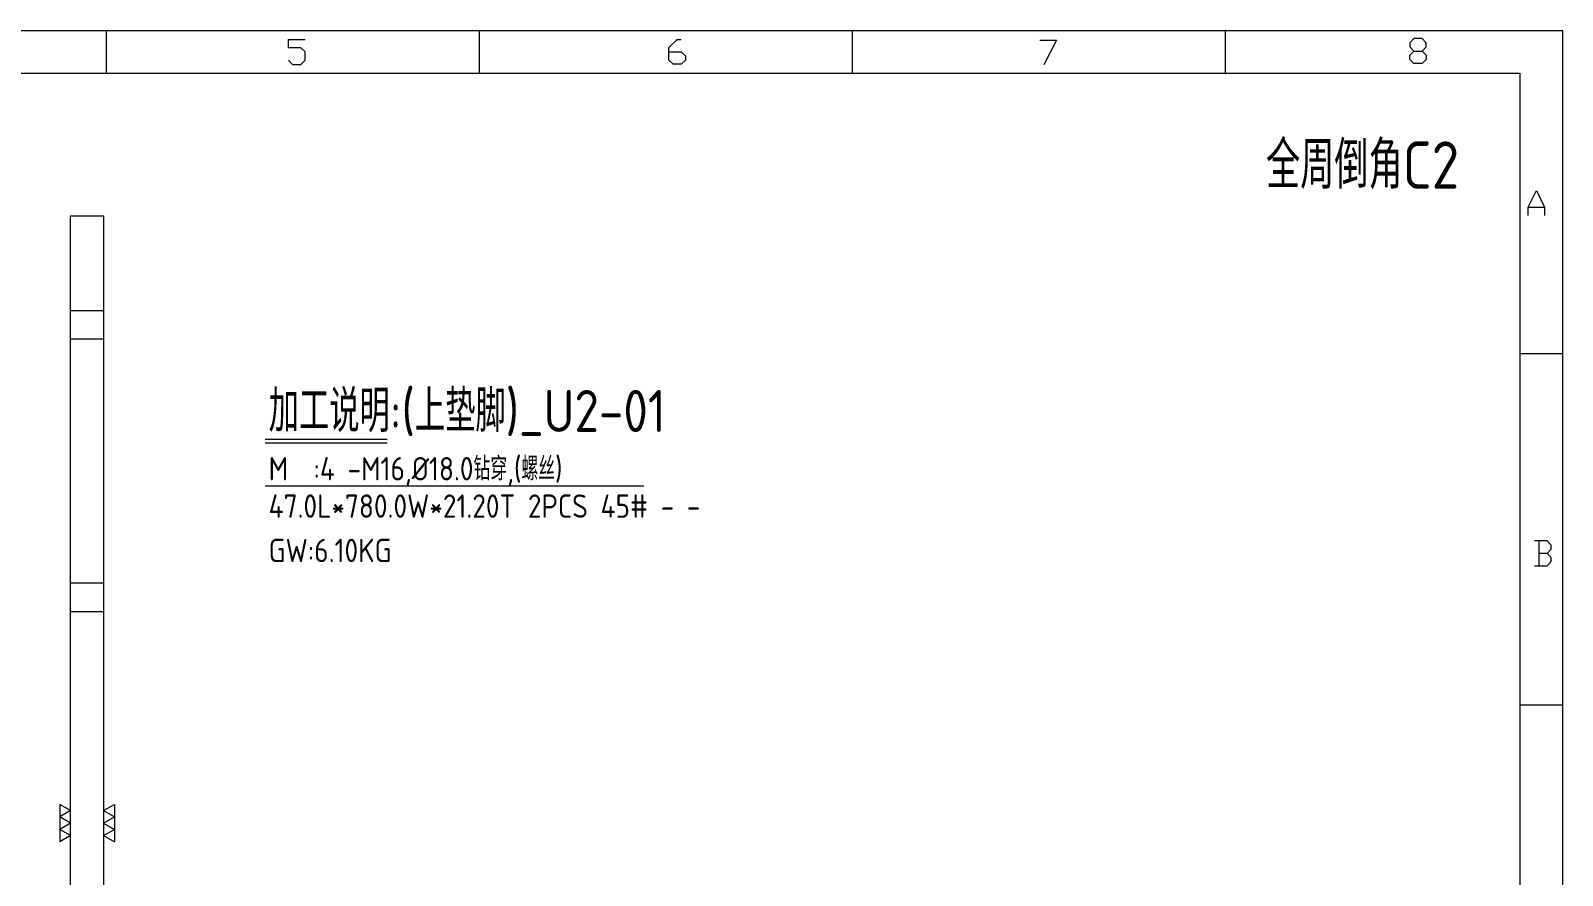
# Model space of a CAD drawing. Header units: millimetres. Extents: x 0 to 1869, y 0 to 1317.
# Drawn here: x 886 to 1869, y 775 to 1317 of the extents above; entities that cross this region are included whole.
import ezdxf
from ezdxf.enums import TextEntityAlignment as Align
from ezdxf.lldxf.tags import DXFTag

# ---------------------------------------------------------------- set-up
doc = ezdxf.new("R2010")
doc.units = ezdxf.units.MM
doc.layers.add('dim', color=4, linetype='Continuous')
doc.layers.add('U1', color=7, linetype='Continuous', true_color=0xffffff)
doc.layers.add('U2', color=7, linetype='Continuous', true_color=0xffffff)
doc.styles.add('gbenor', font='gbenor.shx', dxfattribs={"bigfont": 'gbcbig'})
doc.styles.add('gbenor_', font='gbenor.shx', dxfattribs={"bigfont": 'gbcbig'})
doc.styles.add('TXT', font='txt.shx', dxfattribs={"width": 0.8, "bigfont": 'ctxt.shx'})
tags = doc.linetypes.add('DASHED', pattern=[25.72, 12.86, -12.86]).pattern_tags.tags
tags[6:7] = [DXFTag(74, 4), DXFTag(75, 0), DXFTag(340, '0'), DXFTag(46, 0.0), DXFTag(50, 0.0), DXFTag(44, 0.0), DXFTag(45, 0.0)]
tags[4:5] = [DXFTag(74, 4), DXFTag(75, 0), DXFTag(340, '0'), DXFTag(46, 0.0), DXFTag(50, 0.0), DXFTag(44, 0.0), DXFTag(45, 0.0)]

# ---------------------------------------------------------------- blocks, each defined once
blk = doc.blocks.new('U4')
at = {"color": 254, "lineweight": 18}
for p, q in [((0, 1783.5), (2530.2, 1783.5)), ((1265.1, 1783.5), (1265.1, 1746.5)), ((1589.1, 1783.5), (1589.1, 1746.5)), ((1913.1, 1783.5), (1913.1, 1746.5)), ((2237.1, 1783.5), (2237.1, 1746.5)), ((2530.2, 1783.5), (2530.2, 0)), ((37, 1746.5), (2493.2, 1746.5)), ((2493.2, 1746.5), (2493.2, 37)), ((2493.2, 1502.7), (2530.2, 1502.7)), ((2493.2, 1197.2), (2530.2, 1197.2))]:
    blk.add_line(p, q, dxfattribs=at)
at = {"color": 92, "lineweight": 18}
for points in [[(1423.4, 1757.7), (1427, 1754.1), (1434.2, 1754.1), (1437.8, 1757.7), (1437.8, 1764.9), (1434.2, 1768.5), (1423.4, 1768.5), (1423.4, 1775.7), (1437.8, 1775.7)], [(1753.9, 1765.1), (1764.7, 1765.1), (1768.3, 1761.5), (1768.3, 1757.9), (1764.7, 1754.3), (1757.5, 1754.3), (1753.9, 1757.9), (1753.9, 1768.7), (1761.1, 1775.9), (1764.7, 1775.9)], [(2076.2, 1775.2), (2090.6, 1775.2), (2079.8, 1753.6)], [(2408.4, 1765.7), (2412, 1762.1), (2412, 1758.5), (2408.4, 1754.9), (2401.2, 1754.9), (2397.6, 1758.5), (2397.6, 1762.1), (2401.2, 1765.7), (2408.4, 1765.7), (2412, 1769.3), (2412, 1772.9), (2408.4, 1776.5), (2401.2, 1776.5), (2397.6, 1772.9), (2397.6, 1769.3), (2401.2, 1765.7)], [(2500.4, 1622.8), (2500.4, 1630), (2507.6, 1644.4), (2514.8, 1630), (2514.8, 1622.8)], [(2500.4, 1630), (2514.8, 1630)], [(2516.9, 1329), (2520.5, 1332.6), (2520.5, 1336.2), (2516.9, 1339.8), (2506.1, 1339.8)], [(2509.7, 1339.8), (2509.7, 1318.2)], [(2506.1, 1318.2), (2516.9, 1318.2), (2520.5, 1321.8), (2520.5, 1325.4), (2516.9, 1329), (2509.7, 1329)]]:
    blk.add_lwpolyline(points, dxfattribs=at)
at = {"lineweight": 18, "style": 'gbenor_'}
blk.add_attdef('文档路径', (2126, 386.9), '', height=17.8, dxfattribs=at)
at = {"lineweight": 20, "style": 'TXT'}
for tag, height, p in [('18-**-**', 16.3, (1866.6, 256.2)), ('客户名称', 16.1, (1741.1, 134, 0)), ('料厚:', 16.1, (1741.3, 93.2, 0))]:
    blk.add_attdef(tag, text='', height=height, dxfattribs=at).set_placement(p, align=Align.MIDDLE)
for tag, p, height in [('88888', (1850.9, 207.5), 14.9), ('材质:', (1691.2, 168, 0), 16.1), ('核准', (1869.4, 127.5, 0), 16.1), ('设计', (1868.8, 88.3, 0), 16.1), ('绘图', (1868.2, 49.1, 0), 16.1)]:
    blk.add_attdef(tag, p, '', height=height, dxfattribs=at)
for tag, p, height, width in [('3', (2234.7, 206.9), 15.8, 0.7), ('4', (2234.7, 167.4), 15.8, 0.7), ('核准日期', (2041.1, 124.2, 0), 16.1, 0.68), ('设计日期', (2041.1, 84.5, 0), 16.1, 0.68), ('1', (2251.9, 85.9), 14.6, 0.7), ('绘图日期', (2040.9, 46.4, 0), 16.1, 0.68), ('2', (2235, 49.2), 14.6, 0.7)]:
    blk.add_attdef(tag, p, '', height=height, dxfattribs=dict(at, width=width))

msp = doc.modelspace()

# ---------------------------------------------------------------- linework, layer by layer
at = {"layer": 'dim', "color": 8, "linetype": 'Continuous', "lineweight": 18}
for p, q in [((1036.28, 1054.778), (1114.526, 1054.778)), ((1036.28, 1052.528), (1114.526, 1052.528)), ((1036.28, 1024.778), (1279.28, 1024.778))]:
    msp.add_line(p, q, dxfattribs=at)
at = {"layer": 'dim', "color": 20, "linetype": 'Continuous', "lineweight": 18}
for p, q in [((911.408, 816.296), (904.48, 820.296)), ((904.48, 820.296), (904.48, 796.296)), ((911.408, 816.296), (904.48, 812.296)), ((932.608, 816.296), (939.536, 820.296)), ((932.608, 816.296), (939.536, 812.296)), ((939.536, 820.296), (939.536, 796.296)), ((911.408, 808.296), (904.48, 812.296)), ((911.408, 808.296), (904.48, 804.296)), ((932.608, 808.296), (939.536, 812.296)), ((932.608, 808.296), (939.536, 804.296)), ((911.408, 800.296), (904.48, 804.296)), ((911.408, 800.296), (904.48, 796.296)), ((932.608, 800.296), (939.536, 804.296)), ((932.608, 800.296), (939.536, 796.296))]:
    msp.add_line(p, q, dxfattribs=at)
at = {"layer": 'U2', "color": 135, "linetype": 'Continuous', "lineweight": 18}
for p, q in [((911.408, 418.296), (911.408, 1198.296)), ((911.408, 1198.296), (932.608, 1198.296)), ((932.608, 1198.296), (932.608, 418.296))]:
    msp.add_line(p, q, dxfattribs=at)
at = {"layer": 'U2', "color": 31, "linetype": 'DASHED', "lineweight": 13, "ltscale": 0.35293}
for p, q in [((932.608, 1137.3), (911.408, 1137.3)), ((911.408, 1119.293), (932.608, 1119.293)), ((932.608, 962.3), (911.408, 962.3)), ((911.408, 944.293), (932.608, 944.293))]:
    msp.add_line(p, q, dxfattribs=at)

# ---------------------------------------------------------------- block references
at = {"layer": 'dim', "ltscale": 0.35293, "xscale": 0.7385494959180505, "yscale": 0.7385494959162315, "zscale": 0.7385494959168442}
msp.add_blockref('U4', (0, 0), dxfattribs=at)

# ---------------------------------------------------------------- texts
at = {"layer": 'dim', "color": 4, "lineweight": 18, "style": 'gbenor'}
for s, height, p in [('加工说明:(上垫脚)_U2-01', 27, (1038.522, 1059.438)), ('M  :4 -M16,%%c18.0钻穿,(螺丝)', 15, (1038.53, 1028.367)), ('47.0L*780.0W*21.20T 2PCS 45# - - ', 15, (1038.53, 1004.367)), ('GW:6.10KG ', 15, (1038.53, 975.867))]:
    msp.add_text(s, height=height, dxfattribs=at).set_placement(p)
at = {"layer": 'U1', "color": 3, "lineweight": 18, "style": 'gbenor'}
msp.add_text('全周倒角C2', height=30.42, dxfattribs=at).set_placement((1678.567, 1215.664))

doc.saveas('drawing.dxf')
